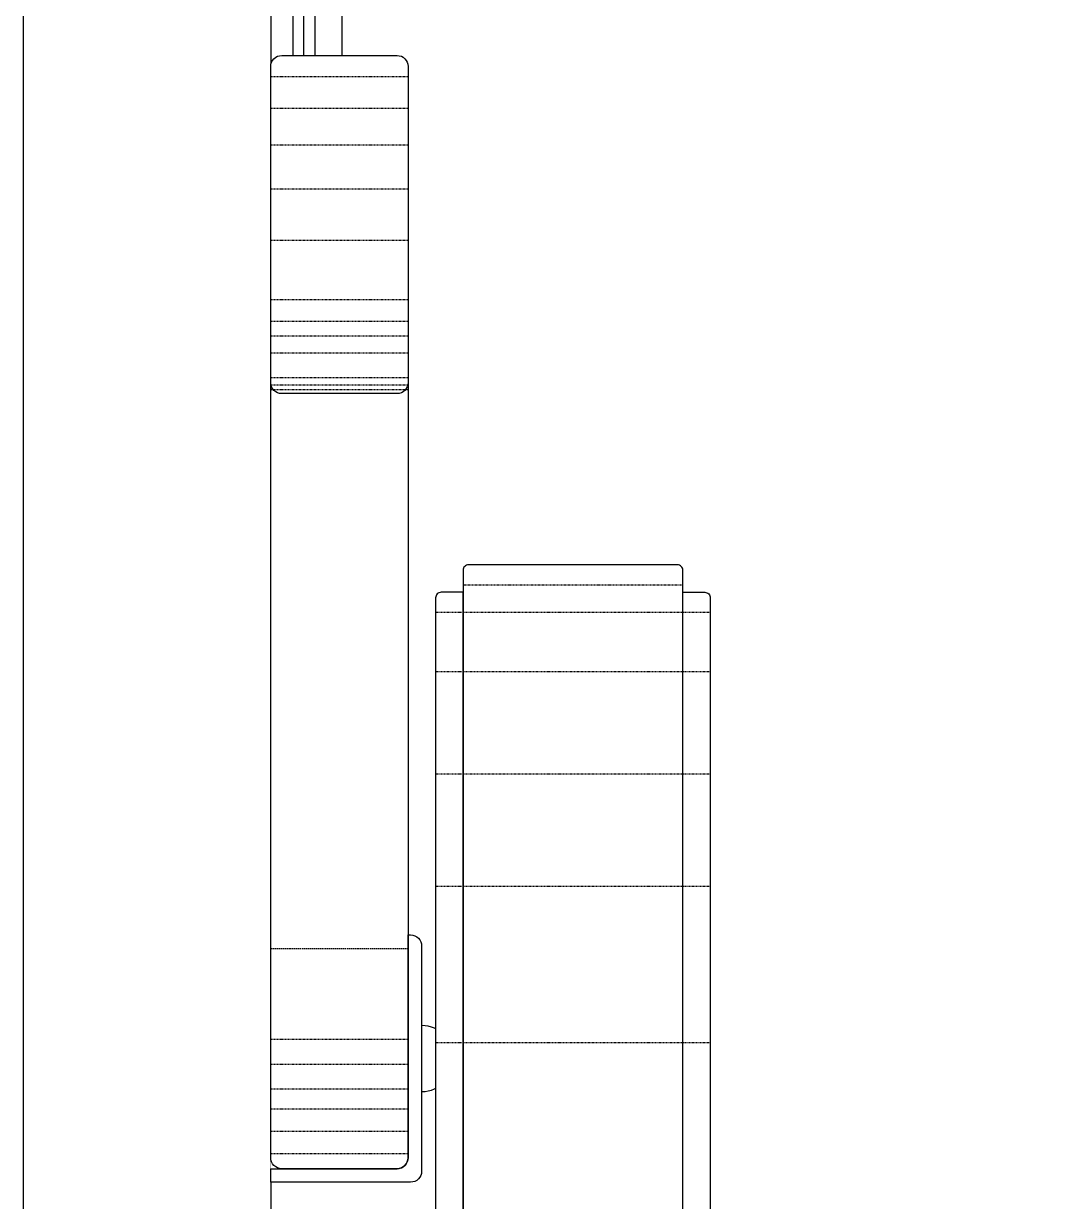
# Model space of a CAD drawing. Header units: millimetres. Extents: x -2664 to 5367, y -2692 to 3839.
# Drawn here: x 2495 to 2685, y 2375.6 to 2590 of the extents above; entities that cross this region are included whole.
import ezdxf

# ---------------------------------------------------------------- set-up
doc = ezdxf.new("R2010")
doc.units = ezdxf.units.MM
doc.header["$LTSCALE"] = 0.1
doc.header["$MEASUREMENT"] = 0
doc.set_wipeout_variables(frame=1)
doc.linetypes.add('ACAD_ISO07W100', pattern=[3, 0, -3])
doc.linetypes.add('HIDDEN', pattern=[0.375, 0.25, -0.125])
doc.layers.add('CART', color=1, linetype='Continuous')

# ---------------------------------------------------------------- blocks, each defined once
blk = doc.blocks.new('*U16')
at = {"color": 8, "true_color": 0x7a7a7a}
blk.add_wipeout([(657.12, 2602.23), (657.12, 2302.23), (653.12, 2302.23), (653.12, 2303.73), (651.12, 2303.73), (651.12, 2303.84), (651.11, 2303.96), (651.1, 2304.05), (651.08, 2304.15), (651.05, 2304.27), (651.01, 2304.4), (650.97, 2304.51), (650.93, 2304.59), (650.9, 2304.65), (650.84, 2304.76), (650.77, 2304.86), (650.67, 2304.99), (650.6, 2305.08), (650.54, 2305.14), (650.42, 2305.25), (650.31, 2305.34), (650.19, 2305.42), (650.07, 2305.49), (649.93, 2305.55), (649.79, 2305.61), (649.6, 2305.67), (649.46, 2305.7), (649.39, 2305.71), (649.34, 2305.71), (649.26, 2305.72), (649.19, 2305.72), (649.12, 2305.73), (649.12, 2307.23), (649.03, 2307.23), (648.79, 2307.24), (648.63, 2307.25), (648.46, 2307.27), (648.21, 2307.31), (648.03, 2307.35), (647.78, 2307.41), (647.52, 2307.49), (647.35, 2307.55), (647.16, 2307.63), (646.92, 2307.74), (646.74, 2307.83), (646.52, 2307.96), (646.39, 2308.04), (646.23, 2308.15), (646.03, 2308.29), (645.9, 2308.4), (645.68, 2308.6), (645.52, 2308.76), (645.4, 2308.89), (645.29, 2309.02), (645.16, 2309.17), (645.08, 2309.29), (644.97, 2309.45), (644.88, 2309.58), (644.75, 2309.8), (644.64, 2310.01), (644.56, 2310.19), (644.45, 2310.46), (644.34, 2310.79), (644.28, 2310.98), (644.24, 2311.17), (644.2, 2311.38), (644.17, 2311.54), (644.15, 2311.7), (644.14, 2311.87), (644.13, 2312.08), (644.12, 2312.23), (644.12, 2592.23), (644.13, 2592.55), (644.15, 2592.76), (644.19, 2593.01), (644.26, 2593.37), (644.32, 2593.6), (644.39, 2593.83), (644.47, 2594.06), (644.6, 2594.36), (644.74, 2594.64), (644.89, 2594.89), (645.1, 2595.2), (645.3, 2595.45), (645.62, 2595.8), (645.93, 2596.07), (646.22, 2596.29), (646.49, 2596.48), (646.78, 2596.64), (647.03, 2596.76), (647.41, 2596.92), (647.78, 2597.04), (648.1, 2597.12), (648.34, 2597.16), (648.58, 2597.2), (648.79, 2597.21), (649.12, 2597.21), (649.12, 2598.73), (649.26, 2598.73), (649.47, 2598.76), (649.67, 2598.8), (649.88, 2598.87), (650.1, 2598.98), (650.3, 2599.11), (650.54, 2599.31), (650.69, 2599.48), (650.8, 2599.64), (650.92, 2599.85), (651, 2600.04), (651.08, 2600.32), (651.11, 2600.53), (651.12, 2600.62), (651.12, 2600.73), (653.12, 2600.73), (653.12, 2602.23)], dxfattribs=at)
at = {"layer": 'CART', "color": 8}
blk.add_line((651.12, 2600.73), (651.12, 2303.73), dxfattribs=at)
at = {"layer": 'CART'}
for p, q in [((653.12, 2303.73), (653.12, 2600.73)), ((649.12, 2307.23), (649.12, 2597.23))]:
    blk.add_line(p, q, dxfattribs=at)
blk.add_lwpolyline([(657.12, 2602.23), (653.12, 2602.23), (653.12, 2600.73), (651.12, 2600.73, -0.414214), (649.12, 2598.73), (649.12, 2597.23, 0.414214), (644.12, 2592.23), (644.12, 2312.23, 0.414214), (649.12, 2307.23), (649.12, 2305.73, -0.414214), (651.12, 2303.73), (653.12, 2303.73), (653.12, 2302.23), (657.12, 2302.23)], format="xyb", close=True, dxfattribs=at)
blk = doc.blocks.new('*U32')
at = {"color": 8, "true_color": 0x7a7a7a}
blk.add_wipeout([(-1098.4, 2248.22), (-1077.4, 2248.22), (-1076.63, 2248.07), (-1075.98, 2247.64), (-1075.69, 2247.27), (-1075.5, 2246.86), (-1075.4, 2246.22), (-1075.4, 2088.13), (-1074.94, 2088.13), (-1074.38, 2088.05), (-1074.09, 2087.94), (-1073.83, 2087.79), (-1073.52, 2087.54), (-1073.3, 2087.27), (-1073.1, 2086.92), (-1073.01, 2086.66), (-1072.94, 2086.13), (-1072.94, 2071.63), (-1072.04, 2071.56), (-1070.98, 2071.3), (-1070.09, 2070.91), (-1069.32, 2070.42), (-1068.65, 2069.82), (-1068.18, 2069.29), (-1067.59, 2068.35), (-1067.16, 2067.25), (-1066.99, 2066.4), (-1066.94, 2065.63), (-1067.01, 2064.69), (-1067.16, 2064), (-1067.53, 2063.03), (-1068.07, 2062.12), (-1068.77, 2061.31), (-1069.66, 2060.6), (-1070.66, 2060.08), (-1071.29, 2059.86), (-1072.19, 2059.68), (-1072.94, 2059.63), (-1072.94, 2045.13), (-1072.98, 2044.7), (-1073.1, 2044.34), (-1073.27, 2044.03), (-1073.52, 2043.72), (-1073.76, 2043.51), (-1074.11, 2043.31), (-1074.58, 2043.16), (-1074.94, 2043.13), (-1100.4, 2043.13), (-1100.4, 2246.22), (-1100.35, 2246.63), (-1100.29, 2246.87), (-1100.2, 2247.09), (-1100.09, 2247.29), (-1099.93, 2247.5), (-1099.65, 2247.78), (-1099.35, 2247.98), (-1098.97, 2248.14), (-1098.67, 2248.2)], dxfattribs=at).dxf.layer = 'CART'
at = {"color": 8, "linetype": 'ACAD_ISO07W100', "ltscale": 0.1, "true_color": 0x7a7a7a}
for p, q in [((-1075.4, 2244.34), (-1100.4, 2244.34)), ((-1075.4, 2238.56), (-1100.4, 2238.56)), ((-1075.4, 2231.87), (-1100.4, 2231.87)), ((-1075.4, 2223.86), (-1100.4, 2223.86)), ((-1075.4, 2214.51), (-1100.4, 2214.51)), ((-1075.4, 2203.74), (-1100.4, 2203.74)), ((-1075.4, 2199.81), (-1100.4, 2199.81)), ((-1075.4, 2197.14), (-1100.4, 2197.14)), ((-1075.4, 2194.02), (-1100.4, 2194.02)), ((-1075.4, 2189.57), (-1100.4, 2189.57)), ((-1075.4, 2188.23), (-1100.4, 2188.23)), ((-1075.4, 2187.34), (-1100.4, 2187.34)), ((-1075.4, 2069.1), (-1100.4, 2069.1)), ((-1075.4, 2064.58), (-1100.4, 2064.58)), ((-1075.4, 2060.05), (-1100.4, 2060.05)), ((-1075.4, 2056.43), (-1100.4, 2056.43)), ((-1075.4, 2052.36), (-1100.4, 2052.36)), ((-1075.4, 2048.28), (-1100.4, 2048.28))]:
    blk.add_line(p, q, dxfattribs=at)
at = {"color": 8, "linetype": 'HIDDEN', "ltscale": 10}
blk.add_line((-1075.4, 2085.63), (-1100.4, 2085.63), dxfattribs=at)
at = {"layer": 'CART'}
blk.add_lwpolyline([(-1098.4, 2248.22), (-1077.4, 2248.22, -0.414214), (-1075.4, 2246.22), (-1075.4, 2188.68, -0.414214), (-1077.4, 2186.68), (-1098.4, 2186.68, -0.414214), (-1100.4, 2188.68), (-1100.4, 2246.22, -0.414214)], format="xyb", close=True, dxfattribs=at)
at = {"layer": 'CART', "color": 8}
for points in [[(-1098.4, 2248.22), (-1077.4, 2248.22, -0.414214), (-1075.4, 2246.22), (-1075.4, 2047.59, -0.414214), (-1077.4, 2045.59), (-1098.4, 2045.59, -0.414214), (-1100.4, 2047.59), (-1100.4, 2246.22, -0.414214)], [(-1100.4, 2043.13), (-1100.4, 2045.59), (-1077.4, 2045.59, 0.414214), (-1075.4, 2047.59), (-1075.4, 2088.13), (-1074.94, 2088.13, -0.414214), (-1072.94, 2086.13), (-1072.94, 2045.13, -0.414214), (-1074.94, 2043.13)]]:
    blk.add_lwpolyline(points, format="xyb", close=True, dxfattribs=at)
blk.add_arc((-1072.94, 2065.63), 6, 270, 90, dxfattribs=at)
blk = doc.blocks.new('*U59')
at = {"color": 8, "linetype": 'ACAD_ISO07W100', "ltscale": 0.1, "true_color": 0x7a7a7a}
blk.add_wipeout([(-5592.55, 2491.52), (-5552.55, 2491.52), (-5552.55, 2486.52), (-5547.55, 2486.52), (-5547.55, 2166.52), (-5662.55, 2166.52), (-5662.55, 2166.58), (-5662.55, 2166.68), (-5662.55, 2166.9), (-5662.51, 2167.62), (-5662.47, 2168.11), (-5662.42, 2168.55), (-5662.34, 2169.09), (-5662.25, 2169.59), (-5662.12, 2170.23), (-5661.99, 2170.72), (-5661.84, 2171.24), (-5661.68, 2171.72), (-5661.51, 2172.2), (-5661.38, 2172.54), (-5661.18, 2173.01), (-5660.93, 2173.54), (-5660.71, 2173.97), (-5660.53, 2174.31), (-5660.35, 2174.62), (-5660.04, 2175.12), (-5659.75, 2175.56), (-5659.48, 2175.94), (-5659.03, 2176.53), (-5658.76, 2176.87), (-5658.41, 2177.26), (-5657.19, 2178.47), (-5656.43, 2179.1), (-5655.51, 2179.78), (-5654.58, 2180.36), (-5653.6, 2180.88), (-5652.8, 2181.25), (-5652, 2181.56), (-5651.2, 2181.83), (-5650.32, 2182.07), (-5649.59, 2182.23), (-5648.73, 2182.37), (-5647.86, 2182.47), (-5647.02, 2182.51), (-5646, 2182.52), (-5640.05, 2182.52), (-5640.05, 2183.52), (-5640.04, 2183.8), (-5640, 2184.2), (-5639.93, 2184.59), (-5639.85, 2184.93), (-5639.73, 2185.29), (-5639.53, 2185.73), (-5639.29, 2186.16), (-5638.99, 2186.6), (-5638.64, 2187), (-5638.28, 2187.34), (-5637.8, 2187.69), (-5637.29, 2187.99), (-5636.73, 2188.23), (-5636.09, 2188.41), (-5635.72, 2188.48), (-5635.32, 2188.51), (-5635.05, 2188.52), (-5635.05, 2201.02), (-5635.02, 2201.43), (-5634.92, 2201.81), (-5634.76, 2202.19), (-5634.32, 2202.79), (-5633.96, 2203.09), (-5633.57, 2203.3), (-5633.28, 2203.41), (-5632.99, 2203.48), (-5632.76, 2203.51), (-5632.55, 2203.52), (-5632.5, 2204.9), (-5632.29, 2206.71), (-5631.94, 2208.43), (-5631.48, 2209.98), (-5630.88, 2211.52), (-5630.05, 2213.2), (-5629.33, 2214.4), (-5628.36, 2215.77), (-5627.52, 2216.78), (-5626.34, 2218), (-5624.9, 2219.25), (-5623.67, 2220.14), (-5621.68, 2221.31), (-5620.21, 2221.99), (-5619.23, 2222.37), (-5618.1, 2222.73), (-5616.75, 2223.07), (-5615.54, 2223.3), (-5614.24, 2223.45), (-5612.95, 2223.52), (-5612.55, 2223.52), (-5612.55, 2226.52), (-5597.55, 2226.52), (-5597.55, 2486.52), (-5592.55, 2486.52)], dxfattribs=at)
for p, q in [((-5552.55, 2487.9), (-5592.55, 2487.9)), ((-5597.55, 2482.85), (-5547.55, 2482.85)), ((-5597.55, 2472.07), (-5547.55, 2472.07)), ((-5597.55, 2453.41), (-5547.55, 2453.41)), ((-5597.55, 2432.97), (-5547.55, 2432.97)), ((-5597.55, 2404.54), (-5547.55, 2404.54))]:
    blk.add_line(p, q, dxfattribs=at)
at = {"layer": 'CART'}
for points in [[(-5553.55, 1841.52), (-5591.55, 1841.52, -0.414214), (-5592.55, 1842.52), (-5592.55, 2490.52, -0.414214), (-5591.55, 2491.52), (-5553.55, 2491.52, -0.414214), (-5552.55, 2490.52), (-5552.55, 1842.52, -0.414214)], [(-5592.55, 2486.52), (-5596.55, 2486.52, 0.414214), (-5597.55, 2485.52), (-5597.55, 1847.52, 0.414214), (-5596.55, 1846.52), (-5592.55, 1846.52)], [(-5552.55, 2486.52), (-5548.55, 2486.52, -0.414214), (-5547.55, 2485.52), (-5547.55, 1847.52, -0.414214), (-5548.55, 1846.52), (-5552.55, 1846.52)]]:
    blk.add_lwpolyline(points, format="xyb", close=True, dxfattribs=at)

msp = doc.modelspace()

# ---------------------------------------------------------------- linework, layer by layer
at = {"layer": 'CART'}
msp.add_lwpolyline([(2495.02, 2799.41), (2540.02, 2799.41), (2540.02, 2259.41), (2495.02, 2259.41)], close=True, dxfattribs=at)

# ---------------------------------------------------------------- next in the draw order: block references
at = {"layer": 'CART', "rotation": 180}
msp.add_blockref('*U16', (3197.15, 5026.63), dxfattribs=at)

# ---------------------------------------------------------------- next in the draw order: block references
at = {"layer": 'CART'}
msp.add_blockref('*U32', (3640.42, 336.02), dxfattribs=at)

# ---------------------------------------------------------------- next in the draw order: block references
at = {"xscale": -1}
msp.add_blockref('*U59', (-2977.53, 0), dxfattribs=at)

doc.saveas('drawing.dxf')
